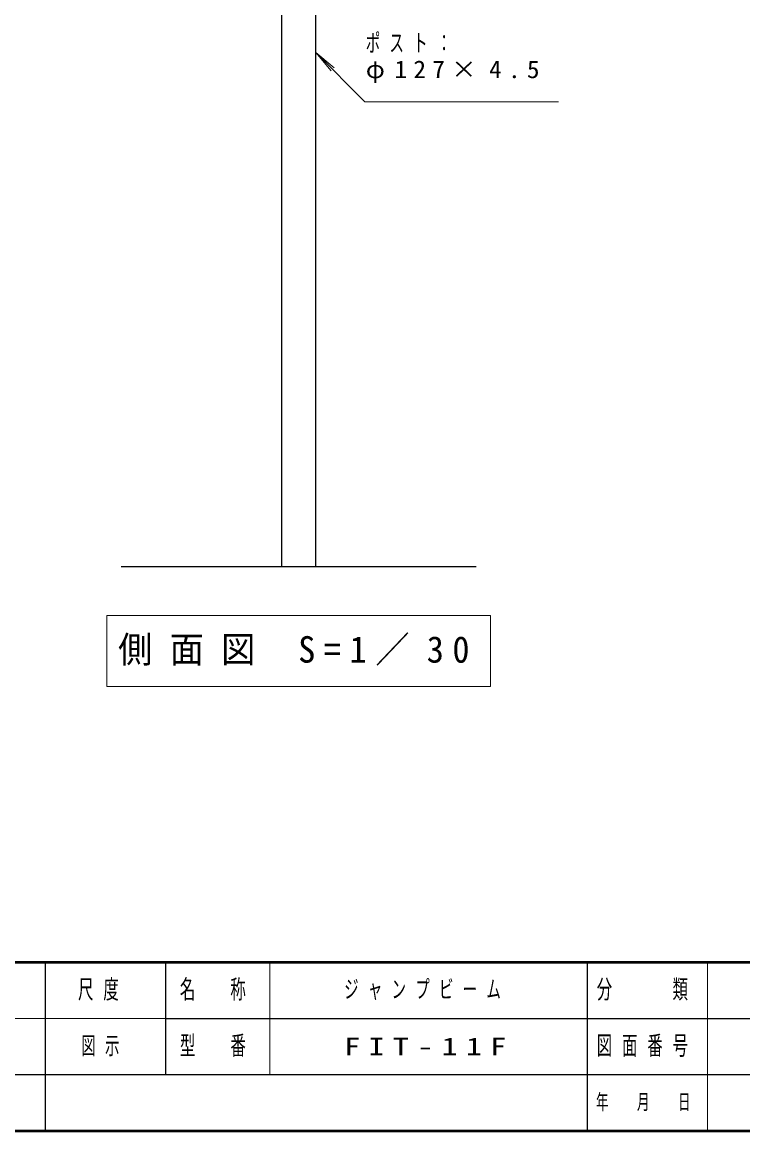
# Model space of a CAD drawing. Units: millimetres on the paper, with parts at other scales. Extents: x -365 to 0, y -47 to 257.
# Drawn here: x -200.4 to -110.6, y 0 to 138 of the extents above; entities that cross this region are included whole.
import ezdxf

# ---------------------------------------------------------------- set-up
doc = ezdxf.new("R2010")
doc.units = ezdxf.units.MM
doc.layers.add('LY_1', color=7, linetype='Continuous', lineweight=13)
doc.layers.add('LY_3', color=7, linetype='Continuous')
doc.styles.add('ＭＳ ゴシック', font='')
doc.styles.get('ＭＳ ゴシック').set_extended_font_data('MS Gothic')

msp = doc.modelspace()

# ---------------------------------------------------------------- linework, layer by layer
at = {"layer": 'LY_1', "lineweight": 25}
for p, q in [((-168.028, 70.245), (-168.028, 170.329)), ((-163.794, 70.245), (-163.794, 170.329)), ((-188.028, 70.245), (-143.794, 70.245)), ((-197.5, 21), (-197.5, 7)), ((-182.5, 21), (-182.5, 7)), ((-130, 21), (-130, 0)), ((-182.5, 14), (-70, 14)), ((-237.5, 7), (0, 7)), ((-197.5, 7), (-197.5, 0))]:
    msp.add_line(p, q, dxfattribs=at)
at = {"layer": 'LY_1'}
for p, q in [((-163.794, 134.228), (-161.873, 131.925)), ((-163.794, 134.228), (-161.502, 132.293)), ((-157.674, 128.073), (-163.794, 134.228)), ((-157.674, 128.073), (-133.565, 128.073)), ((-189.811, 64.124), (-189.811, 55.324)), ((-142.011, 64.124), (-189.811, 64.124)), ((-142.011, 55.324), (-142.011, 64.124)), ((-189.811, 55.324), (-142.011, 55.324)), ((-169.5, 21), (-169.5, 7)), ((-115, 21), (-115, 0)), ((-237.5, 14), (-182.5, 14))]:
    msp.add_line(p, q, dxfattribs=at)
at = {"layer": 'LY_1', "lineweight": 50}
for p, q in [((-365, 21), (0, 21)), ((-365, 0), (0, 0))]:
    msp.add_line(p, q, dxfattribs=at)

# ---------------------------------------------------------------- texts
at = {"layer": 'LY_1', "style": 'ＭＳ ゴシック'}
for s, insert, char_height, attachment_point in [('\\T1.64;\\W0.6;ポスト：', (-157.565, 136.523), 2.199, 1), ('\\T1.5;\\W1.05;φ127×4.5', (-157.565, 133.223), 2.199, 1), ('\\T1.5;\\W0.95;側面図\\~S=1／30', (-188.411, 59.724), 3.299, 4), ('\\T1.64;\\W0.6;尺度', (-190.25, 17.5), 2.346, 5), ('\\T1.64;\\W0.6;名\u3000称', (-176, 17.5), 2.346, 5), ('\\T1.64;\\W0.6;分\u3000\u3000類', (-122.5, 17.5), 2.346, 5), ('\\T1.64;\\W0.6;型\u3000番', (-176, 10.5), 2.346, 5), ('\\T1.5;\\W1.35;FIT-11F', (-160.25, 10.5), 2.199, 4), ('\\T1.64;\\W0.6;図面番号', (-122.5, 10.5), 2.346, 5), ('\\T1.64;\\W0.6;年\u3000月\u3000日', (-122.5, 3.5), 1.906, 5)]:
    msp.add_mtext(s, dxfattribs=dict(at, insert=insert, char_height=char_height, attachment_point=attachment_point))
at = {"layer": 'LY_3', "char_height": 2.199, "attachment_point": 4, "style": 'ＭＳ ゴシック'}
for s, insert in [('\\T1.64;\\W0.6;ジャンプビーム', (-160.25, 17.5)), ('\\T1.64;\\W0.6;図示', (-193, 10.5))]:
    msp.add_mtext(s, dxfattribs=dict(at, insert=insert))

doc.saveas('drawing.dxf')
